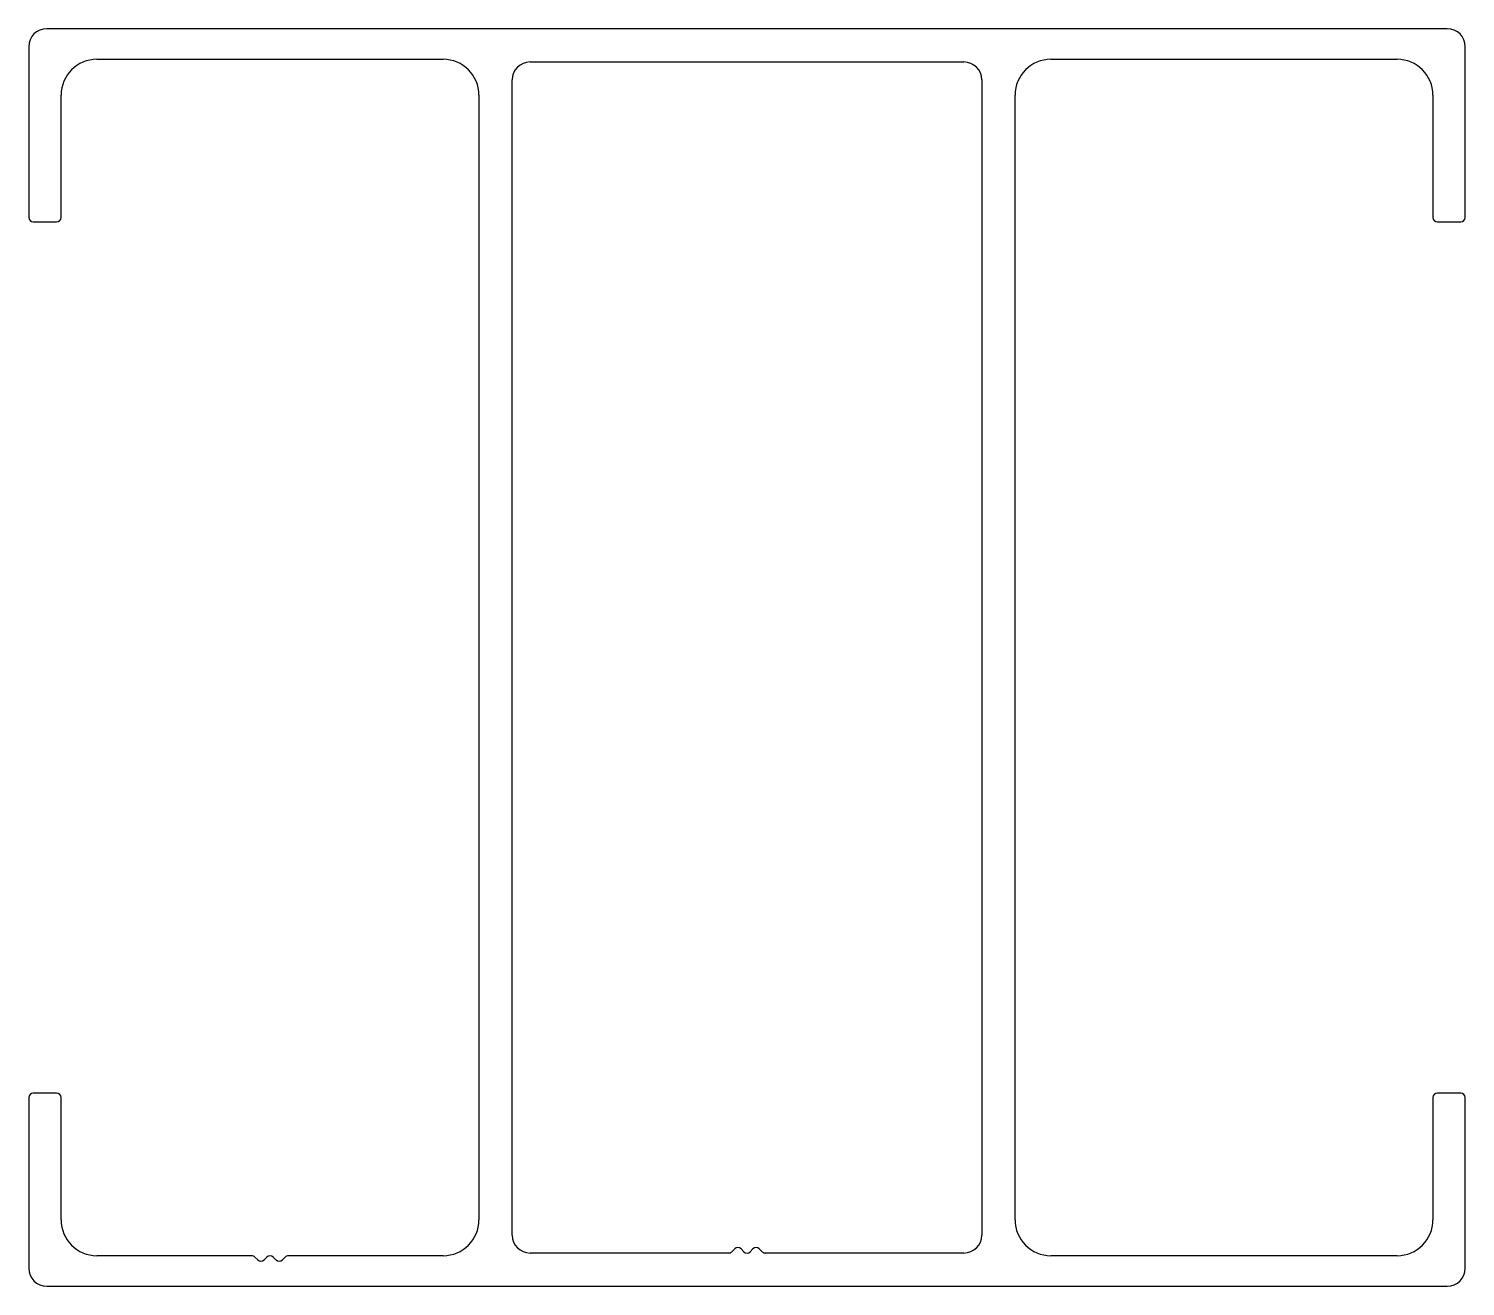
# Model space of a CAD drawing. Extents: x 2648.6 to 2728.6, y 1312.6 to 1382.6.
import ezdxf

# ---------------------------------------------------------------- set-up
doc = ezdxf.new("R2010")
doc.units = 0
doc.layers.get('0').update_dxf_attribs({"linetype": 'CONTINUOUS'})

msp = doc.modelspace()

# ---------------------------------------------------------------- linework, layer by layer
for p, q in [((2727.622, 1382.578), (2649.622, 1382.578)), ((2648.622, 1381.578), (2648.622, 1372.078)), ((2652.422, 1380.878), (2671.697, 1380.878)), ((2705.547, 1380.878), (2724.822, 1380.878)), ((2728.622, 1372.078), (2728.622, 1381.578)), ((2676.547, 1380.728), (2700.697, 1380.728)), ((2675.547, 1315.428), (2675.547, 1379.728)), ((2701.697, 1379.728), (2701.697, 1315.428)), ((2650.422, 1372.078), (2650.422, 1378.878)), ((2673.697, 1378.878), (2673.697, 1316.278)), ((2703.547, 1316.278), (2703.547, 1378.878)), ((2726.822, 1378.878), (2726.822, 1372.078)), ((2648.872, 1371.828), (2650.172, 1371.828)), ((2727.072, 1371.828), (2728.372, 1371.828)), ((2650.172, 1323.328), (2648.872, 1323.328)), ((2728.372, 1323.328), (2727.072, 1323.328)), ((2648.622, 1323.078), (2648.622, 1313.578)), ((2650.422, 1316.278), (2650.422, 1323.078)), ((2726.822, 1323.078), (2726.822, 1316.278)), ((2728.622, 1313.578), (2728.622, 1323.078)), ((2687.604, 1314.428), (2676.547, 1314.428)), ((2687.936, 1314.656), (2687.78, 1314.501)), ((2688.445, 1314.501), (2688.29, 1314.656)), ((2688.954, 1314.656), (2688.799, 1314.501)), ((2689.463, 1314.501), (2689.308, 1314.656)), ((2700.697, 1314.428), (2689.64, 1314.428)), ((2661.041, 1314.278), (2652.422, 1314.278)), ((2661.373, 1314.049), (2661.218, 1314.204)), ((2661.883, 1314.204), (2661.727, 1314.049)), ((2662.392, 1314.049), (2662.236, 1314.204)), ((2662.901, 1314.204), (2662.745, 1314.049)), ((2671.697, 1314.278), (2663.078, 1314.278)), ((2724.822, 1314.278), (2705.547, 1314.278)), ((2649.622, 1312.578), (2727.622, 1312.578))]:
    msp.add_line(p, q)
for centre, radius, start, end in [((2649.622, 1381.578), 1, 90, 180), ((2727.622, 1381.578), 1, 0, 90), ((2652.422, 1378.878), 2, 90, 180), ((2671.697, 1378.878), 2, 0, 90), ((2705.547, 1378.878), 2, 90, 180), ((2724.822, 1378.878), 2, 0, 90), ((2676.547, 1379.728), 1, 90, 180), ((2700.697, 1379.728), 1, 0, 90), ((2648.872, 1372.078), 0.25, 180, 270), ((2650.172, 1372.078), 0.25, 270, 0), ((2727.072, 1372.078), 0.25, 180, 270), ((2728.372, 1372.078), 0.25, 270, 0), ((2648.872, 1323.078), 0.25, 90, 180), ((2650.172, 1323.078), 0.25, 0, 90), ((2727.072, 1323.078), 0.25, 90, 180), ((2728.372, 1323.078), 0.25, 0, 90), ((2652.422, 1316.278), 2, 180, 270), ((2671.697, 1316.278), 2, 270, 0), ((2705.547, 1316.278), 2, 180, 270), ((2724.822, 1316.278), 2, 270, 0), ((2676.547, 1315.428), 1, 180, 270), ((2700.697, 1315.428), 1, 270, 0), ((2687.604, 1314.678), 0.25, 270, 315), ((2688.113, 1314.48), 0.25, 45, 135), ((2688.622, 1314.678), 0.25, 225, 315), ((2689.131, 1314.48), 0.25, 45, 135), ((2689.64, 1314.678), 0.25, 225, 270), ((2661.041, 1314.028), 0.25, 45, 90), ((2661.55, 1314.226), 0.25, 225, 315), ((2662.059, 1314.028), 0.25, 45, 135), ((2662.569, 1314.226), 0.25, 225, 315), ((2663.078, 1314.028), 0.25, 90, 135), ((2649.622, 1313.578), 1, 180, 270), ((2727.622, 1313.578), 1, 270, 360)]:
    msp.add_arc(centre, radius, start, end)

doc.saveas('drawing.dxf')
